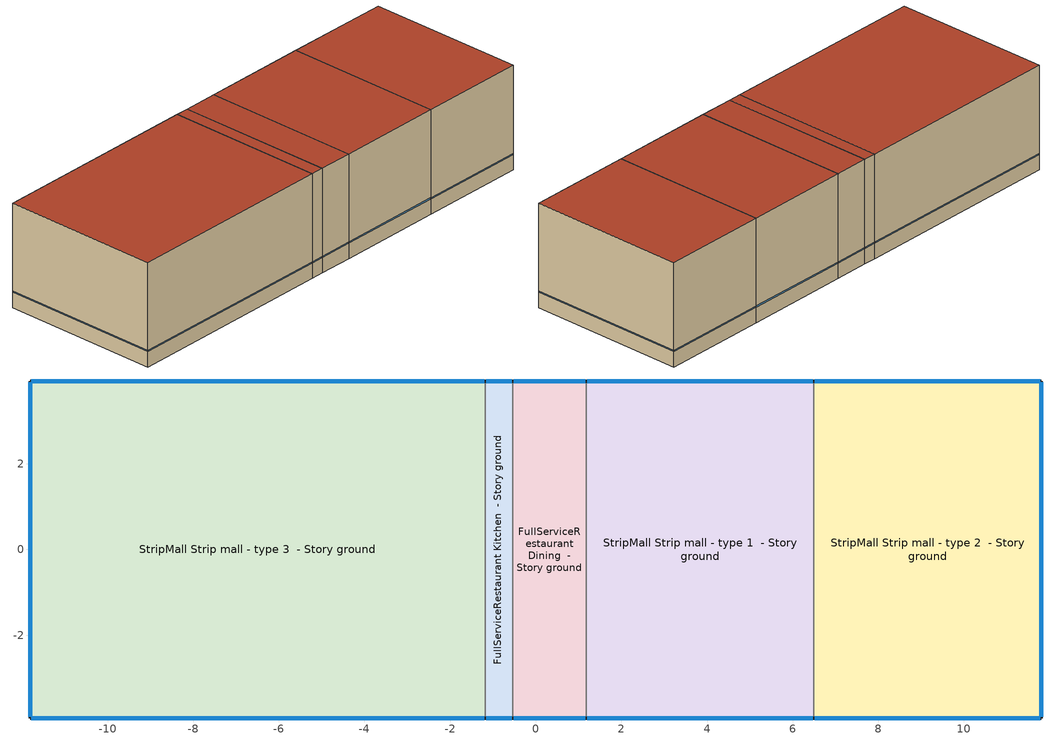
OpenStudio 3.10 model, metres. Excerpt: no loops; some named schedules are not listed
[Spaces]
StripMall Strip mall - type 3  - Story ground
 floor ground (Foundation F 1.26W/m*K Perim 29.12m Area 83.61m2): -11.8,-3.93 -11.8,3.93 -1.18,3.93 -1.18,-3.93 z0
 wall outside (StripMall Strip mall - type 3  - Story ground Wall 1 c tbd): -11.8,3.93 -11.8,-3.93 z0:5.18
 wall outside (StripMall Strip mall - type 3  - Story ground Wall 4 c tbd): -1.18,3.93 -11.8,3.93 z0:5.18
 wall outside (StripMall Strip mall - type 3  - Story ground Wall 2 c tbd): -11.8,-3.93 -1.18,-3.93 z0:5.18
 wall to FullServiceRestaurant Kitchen  - Story ground: -1.18,-3.93 -1.18,3.93 z0:5.18
 window (Window U-0.75 SHGC 0.48): -11.8,3.91 -11.8,-3.91 / -11.78,-3.93 -1.21,-3.93 / -1.21,3.93 -11.78,3.93 z0.76:0.81
 roof outside (StripMall Strip mall - type 3  - Story ground RoofCeiling 1 c tbd): -1.18,-3.93 -1.18,3.93 -11.8,3.93 -11.8,-3.93 z5.18
FullServiceRestaurant Kitchen  - Story ground
 floor ground (Foundation F 1.26W/m*K Perim 1.29m Area 5.07m2): -1.18,-3.93 -1.18,3.93 -0.54,3.93 -0.54,-3.93 z0
 wall outside (FullServiceRestaurant Kitchen  - Story ground Wall 2 c tbd): -0.54,3.93 -1.18,3.93 z0:5.18
 wall outside (FullServiceRestaurant Kitchen  - Story ground Wall 3 c tbd): -1.18,-3.93 -0.54,-3.93 z0:5.18
 wall to FullServiceRestaurant Dining  - Story ground: -0.54,-3.93 -0.54,3.93 z0:5.18
 window (Window U-0.75 SHGC 0.48): -0.56,3.93 -1.16,3.93 / -1.16,-3.93 -0.56,-3.93 z0.76:0.82
 roof outside (FullServiceRestaurant Kitchen  - Story ground RoofCeiling 1 c tbd): -0.54,-3.93 -0.54,3.93 -1.18,3.93 -1.18,-3.93 z5.18
FullServiceRestaurant Dining  - Story ground
 floor ground (Foundation F 1.26W/m*K Perim 3.43m Area 13.51m2): -0.54,-3.93 -0.54,3.93 1.18,3.93 1.18,-3.93 z0
 wall outside (FullServiceRestaurant Dining  - Story ground Wall 2 c tbd): 1.18,3.93 -0.54,3.93 z0:5.18
 wall outside (FullServiceRestaurant Dining  - Story ground Wall 3 c tbd): -0.54,-3.93 1.18,-3.93 z0:5.18
 wall to StripMall Strip mall - type 1  - Story ground: 1.18,-3.93 1.18,3.93 z0:5.18
 window (Window U-0.75 SHGC 0.48): 1.16,3.93 -0.51,3.93 / -0.51,-3.93 1.16,-3.93 z0.76:0.82
 roof outside (FullServiceRestaurant Dining  - Story ground RoofCeiling 1 c tbd): 1.18,-3.93 1.18,3.93 -0.54,3.93 -0.54,-3.93 z5.18
StripMall Strip mall - type 1  - Story ground
 floor ground (Foundation F 1.26W/m*K Perim 10.62m Area 41.81m2): 1.18,-3.93 1.18,3.93 6.49,3.93 6.49,-3.93 z0
 wall outside (StripMall Strip mall - type 1  - Story ground Wall 2 c tbd): 6.49,3.93 1.18,3.93 z0:5.18
 wall outside (StripMall Strip mall - type 1  - Story ground Wall 3 c tbd): 1.18,-3.93 6.49,-3.93 z0:5.18
 wall to StripMall Strip mall - type 2  - Story ground: 6.49,-3.93 6.49,3.93 z0:5.18
 window (Window U-0.75 SHGC 0.48): 6.47,3.93 1.21,3.93 / 1.21,-3.93 6.47,-3.93 z0.76:0.81
 roof outside (StripMall Strip mall - type 1  - Story ground RoofCeiling 1 c tbd): 6.49,-3.93 6.49,3.93 1.18,3.93 1.18,-3.93 z5.18
StripMall Strip mall - type 2  - Story ground
 floor ground (Foundation F 1.26W/m*K Perim 18.49m Area 41.81m2): 6.49,-3.93 6.49,3.93 11.8,3.93 11.8,-3.93 z0
 wall outside (StripMall Strip mall - type 2  - Story ground Wall 2 c tbd): 11.8,3.93 6.49,3.93 z0:5.18
 wall outside (StripMall Strip mall - type 2  - Story ground Wall 4 c tbd): 11.8,-3.93 11.8,3.93 z0:5.18
 wall outside (StripMall Strip mall - type 2  - Story ground Wall 3 c tbd): 6.49,-3.93 11.8,-3.93 z0:5.18
 window (Window U-0.75 SHGC 0.48): 11.78,3.93 6.52,3.93 / 6.52,-3.93 11.78,-3.93 / 11.8,-3.91 11.8,3.91 z0.76:0.81
 roof outside (StripMall Strip mall - type 2  - Story ground RoofCeiling 1 c tbd): 11.8,-3.93 11.8,3.93 6.49,3.93 6.49,-3.93 z5.18
[Building]
ComStock DOE Ref 1980-2004|RetailStripmall|FullServiceRestaurant: North Axis {deg}=180; Default Construction Set=ComStock DOE Ref 1980-2004 - StMall - ASHRAE 169-2013-5A; Default Schedule Set=Building Default Schedule Set; Standards Building Type=StripMall
[Site]
International Falls Intl Ap: Latitude {deg}=48.57; Longitude {deg}=-93.4; Time Zone {hr}=-6; Elevation {m}=359; Keep Site Location Information=No
[Site:WaterMainsTemperature]
Calculation Method=Correlation; Annual Average Outdoor Air Temperature {C}=9.89; Maximum Difference In Monthly Average Outdoor Air Temperatures {deltaC}=26.79
[SizingPeriod:DesignDay] Barometric Pressure {Pa}=98006; Rain Indicator=No; Snow Indicator=No; Day of Month=21; Daylight Saving Time Indicator=No; Humidity Condition Type=Wetbulb; Dry-Bulb Temperature Range Modifier Type=DefaultMultipliers
Name | Maximum Dry-Bulb Temperature {C} | Daily Dry-Bulb Temperature Range {deltaC} | Wind Speed {m/s} | Wind Direction {deg} | Month | Day Type | Wetbulb or DewPoint at Maximum Dry-Bulb {C} | Solar Model Indicator | ASHRAE Clear Sky Optical Depth for Beam Irradiance | ASHRAE Clear Sky Optical Depth for Diffuse Irradiance | Sky Clearness
Mason Jewett Fld Ann Clg .4% Condns DB=>MWB 1 | 32.1 | 11.4 | 3.5 | 240 | 7 | SummerDesignDay | 22.3 | ASHRAETau | 0.41 | 2.195
Mason Jewett Fld Ann Clg .4% Condns WB=>MDB 1 | 28.5 | 11.4 | 3.5 | 240 | 7 | SummerDesignDay | 24.1 | ASHRAETau | 0.41 | 2.195
Mason Jewett Fld Ann Htg 99.6% Condns DB 1 | -17.4 | 0 | 1.5 | 230 | 1 | WinterDesignDay | -17.4 | ASHRAEClearSky |  |  | 0
Mason Jewett Fld August .4% Condns DB=>MCWB 1 | 33 | 11 | 3.5 | 240 | 8 | SummerDesignDay | 23 | ASHRAETau | 0.412 | 2.236
[ClimateZones]
Climate Zone Institution Name 1=ASHRAE; Climate Zone Document Name 1=ANSI/ASHRAE Standard 169; Climate Zone Document Year 1=2006; Climate Zone Value 1=ASHRAE 169-2013-5A; Climate Zone Institution Name 2=CEC; Climate Zone Document Name 2=California Climate Zone Descriptions; Climate Zone Document Year 2=1995
[Site:GroundTemperature:FCfactorMethod]
January Ground Temperature {C}=10.81; February Ground Temperature {C}=2.13; March Ground Temperature {C}=0.21; April Ground Temperature {C}=-3.72; May Ground Temperature {C}=-0.79; June Ground Temperature {C}=1.14; July Ground Temperature {C}=5.28; August Ground Temperature {C}=18.5; September Ground Temperature {C}=20.52; October Ground Temperature {C}=22.42; November Ground Temperature {C}=23.07; December Ground Temperature {C}=19.11
[Construction:FfactorGroundFloor] F-Factor {W/m-K}=1.26344
Name | Area {m2} | PerimeterExposed {m}
Foundation F 1.26W/m*K Perim 18.49m Area 41.81m2 | 41.8064 | 18.4943
Foundation F 1.26W/m*K Perim 10.62m Area 41.81m2 | 41.8064 | 10.6244
Foundation F 1.26W/m*K Perim 3.43m Area 13.51m2 | 13.5118 | 3.4338
Foundation F 1.26W/m*K Perim 1.29m Area 5.07m2 | 5.06879 | 1.28815
Foundation F 1.26W/m*K Perim 29.12m Area 83.61m2 | 83.6127 | 29.1186
[DefaultConstructionSet]
ComStock DOE Ref 1980-2004 - StMall - ASHRAE 169-2013-5A: Default Exterior Surface Constructions=Default Surface Constructions 1; Default Interior Surface Constructions=Default Surface Constructions 2; Default Ground Contact Surface Constructions=Default Surface Constructions 3; Default Exterior SubSurface Constructions=Default Sub Surface Constructions 1; Default Interior SubSurface Constructions=Default Sub Surface Constructions 2; Interior Partition Construction=Typical Interior Partition
[DefaultSurfaceConstructions]
Name | Floor Construction | Wall Construction | Roof Ceiling Construction
Default Surface Constructions 1 | Typical Insulated Exterior Mass Floor | Typical Insulated Wood Framed Exterior Wall R-12.2 | Typical IEAD Roof R-18.87
Default Surface Constructions 2 | Typical Interior Floor | Typical Interior Wall | Typical Interior Ceiling
Default Surface Constructions 3 | Typical Insulated Carpeted 6in Slab Floor | Typical Insulated Basement Mass Wall R-10.0
[Construction]
Typical Insulated Exterior Mass Floor: Typical Insulation R-10.02, 4 in. Normalweight Concrete Floor, Typical Carpet Pad
Typical IEAD Roof R-18.87: Roof Membrane, Typical Insulation R-17.75, Metal Roof Surface
Typical Interior Floor: 100mm Normalweight concrete floor, CP02 CARPET PAD
Typical Interior Wall: G01 13mm gypsum board, G01 13mm gypsum board
Typical Interior Ceiling: CP02 CARPET PAD, 100mm Normalweight concrete floor
Typical Insulated Carpeted 6in Slab Floor: 6 in. Normalweight Concrete Floor, Typical Carpet Pad
Typical Insulated Basement Mass Wall R-10.0: Typical Insulation R-8.45, 8 in. Concrete Block Basement Wall
U 0.59 SHGC 0.39 Simple Glazing: U 0.59 SHGC 0.39 Simple Glazing
Typical Insulated Metal Door: F08 Metal surface, Typical Insulation R-10.02 1
U 0.88 SHGC 0.16 Sgl Ref-A-L Clr 6mm: REF A CLEAR LO 6MM
Typical Overhead Door: Typical Insulation R-10.02 1
Typical Interior Window: Clear 3mm
Typical Interior Door; Typical Interior Partition: G05 25mm wood
Typical Insulated Wood Framed Exterior Wall R-12.2: 25mm Stucco, 5/8 in. Gypsum Board, Typical Insulation R-10.02 1, 5/8 in. Gypsum Board
InteriorFurnishings: Std Wood 6inch
Window U-0.75 SHGC 0.48: Simple Glazing Double - No LowE - Tinted/Reflective - Aluminum
FullServiceRestaurant Dining  - Story ground RoofCeiling 1 c tbd: Roof Membrane, FullServiceRestaurant Dining  - Story ground RoofCeiling 1 m tbd, Metal Roof Surface
FullServiceRestaurant Dining  - Story ground Wall 2 c tbd: 25mm Stucco, 5/8 in. Gypsum Board, FullServiceRestaurant Dining  - Story ground Wall 2 m tbd, 5/8 in. Gypsum Board
FullServiceRestaurant Dining  - Story ground Wall 3 c tbd: 25mm Stucco, 5/8 in. Gypsum Board, FullServiceRestaurant Dining  - Story ground Wall 3 m tbd, 5/8 in. Gypsum Board
FullServiceRestaurant Kitchen  - Story ground RoofCeiling 1 c tbd: Roof Membrane, FullServiceRestaurant Kitchen  - Story ground RoofCeiling 1 m tbd, Metal Roof Surface
FullServiceRestaurant Kitchen  - Story ground Wall 2 c tbd: 25mm Stucco, 5/8 in. Gypsum Board, FullServiceRestaurant Kitchen  - Story ground Wall 2 m tbd, 5/8 in. Gypsum Board
FullServiceRestaurant Kitchen  - Story ground Wall 3 c tbd: 25mm Stucco, 5/8 in. Gypsum Board, FullServiceRestaurant Kitchen  - Story ground Wall 3 m tbd, 5/8 in. Gypsum Board
StripMall Strip mall - type 1  - Story ground RoofCeiling 1 c tbd: Roof Membrane, StripMall Strip mall - type 1  - Story ground RoofCeiling 1 m tbd, Metal Roof Surface
StripMall Strip mall - type 1  - Story ground Wall 2 c tbd: 25mm Stucco, 5/8 in. Gypsum Board, StripMall Strip mall - type 1  - Story ground Wall 2 m tbd, 5/8 in. Gypsum Board
StripMall Strip mall - type 1  - Story ground Wall 3 c tbd: 25mm Stucco, 5/8 in. Gypsum Board, StripMall Strip mall - type 1  - Story ground Wall 3 m tbd, 5/8 in. Gypsum Board
StripMall Strip mall - type 2  - Story ground RoofCeiling 1 c tbd: Roof Membrane, StripMall Strip mall - type 2  - Story ground RoofCeiling 1 m tbd, Metal Roof Surface
StripMall Strip mall - type 2  - Story ground Wall 2 c tbd: 25mm Stucco, 5/8 in. Gypsum Board, StripMall Strip mall - type 2  - Story ground Wall 2 m tbd, 5/8 in. Gypsum Board
StripMall Strip mall - type 2  - Story ground Wall 3 c tbd: 25mm Stucco, 5/8 in. Gypsum Board, StripMall Strip mall - type 2  - Story ground Wall 3 m tbd, 5/8 in. Gypsum Board
StripMall Strip mall - type 2  - Story ground Wall 4 c tbd: 25mm Stucco, 5/8 in. Gypsum Board, StripMall Strip mall - type 2  - Story ground Wall 4 m tbd, 5/8 in. Gypsum Board
StripMall Strip mall - type 3  - Story ground RoofCeiling 1 c tbd: Roof Membrane, StripMall Strip mall - type 3  - Story ground RoofCeiling 1 m tbd, Metal Roof Surface
StripMall Strip mall - type 3  - Story ground Wall 1 c tbd: 25mm Stucco, 5/8 in. Gypsum Board, StripMall Strip mall - type 3  - Story ground Wall 1 m tbd, 5/8 in. Gypsum Board
StripMall Strip mall - type 3  - Story ground Wall 2 c tbd: 25mm Stucco, 5/8 in. Gypsum Board, StripMall Strip mall - type 3  - Story ground Wall 2 m tbd, 5/8 in. Gypsum Board
StripMall Strip mall - type 3  - Story ground Wall 4 c tbd: 25mm Stucco, 5/8 in. Gypsum Board, StripMall Strip mall - type 3  - Story ground Wall 4 m tbd, 5/8 in. Gypsum Board
[Material:NoMass] Roughness=Smooth; Thermal Absorptance=0.9; Solar Absorptance=0.7
Name | Thermal Resistance {m2-K/W} | Visible Absorptance
Typical Insulation R-10.02; Typical Insulation R-10.02 1 | 1.76396 | 0.7
Typical Carpet Pad; CP02 CARPET PAD | 0.21648 | 0.8
Typical Insulation R-17.75 | 3.12608 | 0.7
Typical Insulation R-8.45 | 1.4881 | 0.7
FullServiceRestaurant Dining  - Story ground RoofCeiling 1 m tbd; FullServiceRestaurant Kitchen  - Story ground RoofCeiling 1 m tbd; StripMall Strip mall - type 1  - Story ground RoofCeiling 1 m tbd | 3.03963 | 0.7
FullServiceRestaurant Dining  - Story ground Wall 2 m tbd; FullServiceRestaurant Dining  - Story ground Wall 3 m tbd | 1.48729 | 0.7
FullServiceRestaurant Kitchen  - Story ground Wall 2 m tbd; FullServiceRestaurant Kitchen  - Story ground Wall 3 m tbd | 1.48573 | 0.7
StripMall Strip mall - type 1  - Story ground Wall 2 m tbd; StripMall Strip mall - type 1  - Story ground Wall 3 m tbd; StripMall Strip mall - type 2  - Story ground Wall 2 m tbd; StripMall Strip mall - type 2  - Story ground Wall 3 m tbd | 1.48756 | 0.7
StripMall Strip mall - type 2  - Story ground RoofCeiling 1 m tbd | 2.97861 | 0.7
StripMall Strip mall - type 2  - Story ground Wall 4 m tbd; StripMall Strip mall - type 3  - Story ground Wall 1 m tbd | 1.48759 | 0.7
StripMall Strip mall - type 3  - Story ground RoofCeiling 1 m tbd | 3.00881 | 0.7
StripMall Strip mall - type 3  - Story ground Wall 2 m tbd; StripMall Strip mall - type 3  - Story ground Wall 4 m tbd | 1.4876 | 0.7
[Material] Thermal Absorptance=0.9
Name | Roughness | Thickness {m} | Conductivity {W/m-K} | Density {kg/m3} | Specific Heat {J/kg-K} | Solar Absorptance | Visible Absorptance
4 in. Normalweight Concrete Floor | MediumRough | 0.1016 | 2.31 | 2322 | 832 | 0.7 | 0.7
25mm Stucco | Smooth | 0.0254 | 0.72 | 1856 | 840 | 0.7 | 0.7
5/8 in. Gypsum Board | MediumSmooth | 0.0159 | 0.16 | 800 | 1090 | 0.7 | 0.7
Roof Membrane | VeryRough | 0.0095 | 0.16 | 1121.29 | 1460 | 0.7 | 0.7
Metal Roof Surface; F08 Metal surface | Smooth | 0.0008 | 45.28 | 7824 | 500 | 0.7 | 0.7
100mm Normalweight concrete floor | MediumRough | 0.1016 | 2.31045 | 2322 | 832.557 | 0.7 | 0.7
G01 13mm gypsum board | Smooth | 0.0127 | 0.160031 | 800.001 | 1090.73 | 0.7 | 0.5
6 in. Normalweight Concrete Floor | MediumRough | 0.1524 | 2.31 | 2322 | 832 | 0.7 | 0.7
8 in. Concrete Block Basement Wall | MediumRough | 0.2032 | 1.326 | 1842 | 912 | 0.7 | 0.7
G05 25mm wood | MediumSmooth | 0.0254 | 0.15 | 608 | 1630 | 0.5 | 0.5
Std Wood 6inch | MediumSmooth | 0.15 | 0.12 | 540 | 1210 | 0.7 | 0.7
[DefaultSubSurfaceConstructions]
Name | Fixed Window Construction | Operable Window Construction | Door Construction | Glass Door Construction | Overhead Door Construction | Tubular Daylight Dome Construction | Tubular Daylight Diffuser Construction
Default Sub Surface Constructions 1 | U 0.59 SHGC 0.39 Simple Glazing | U 0.59 SHGC 0.39 Simple Glazing | Typical Insulated Metal Door | U 0.88 SHGC 0.16 Sgl Ref-A-L Clr 6mm | Typical Overhead Door | Typical Interior Window | Typical Interior Window
Default Sub Surface Constructions 2 | Typical Interior Window | Typical Interior Window | Typical Interior Door
[WindowMaterial:SimpleGlazingSystem]
Name | U-Factor {W/m2-K} | Solar Heat Gain Coefficient | Visible Transmittance
U 0.59 SHGC 0.39 Simple Glazing | 3.35018 | 0.39 | 0.81
Simple Glazing Double - No LowE - Tinted/Reflective - Aluminum | 4.25302 | 0.484 | 0.411
[WindowMaterial:Glazing] Optical Data Type=SpectralAverage; Infrared Transmittance at Normal Incidence=0; Front Side Infrared Hemispherical Emissivity=0.84; Conductivity {W/m-K}=0.9; Dirt Correction Factor for Solar and Visible Transmittance=1; Solar Diffusing=No
Name | Thickness {m} | Solar Transmittance at Normal Incidence | Front Side Solar Reflectance at Normal Incidence | Back Side Solar Reflectance at Normal Incidence | Visible Transmittance at Normal Incidence | Front Side Visible Reflectance at Normal Incidence | Back Side Visible Reflectance at Normal Incidence | Back Side Infrared Hemispherical Emissivity
REF A CLEAR LO 6MM | 0.006 | 0.066 | 0.341 | 0.493 | 0.08 | 0.41 | 0.37 | 0.4
Clear 3mm | 0.003 | 0.837 | 0.075 | 0.075 | 0.898 | 0.081 | 0.081 | 0.84
[SpaceType]
Name | Default Schedule Set | Design Specification Outdoor Air Object | Standards Building Type | Standards Space Type
StripMall Strip mall - type 1 - ComStock DOE Ref 1980-2004 | StripMall Strip mall - type 1 Schedule Set | StripMall Strip mall - type 1 Ventilation | StripMall | Strip mall - type 1
StripMall Strip mall - type 2 - ComStock DOE Ref 1980-2004 | StripMall Strip mall - type 2 Schedule Set | StripMall Strip mall - type 2 Ventilation | StripMall | Strip mall - type 2
StripMall Strip mall - type 3 - ComStock DOE Ref 1980-2004 | StripMall Strip mall - type 3 Schedule Set | StripMall Strip mall - type 3 Ventilation | StripMall | Strip mall - type 3
FullServiceRestaurant Kitchen - ComStock DOE Ref 1980-2004 | FullServiceRestaurant Kitchen Schedule Set | FullServiceRestaurant Kitchen Ventilation | FullServiceRestaurant | Kitchen
FullServiceRestaurant Dining - ComStock DOE Ref 1980-2004 | FullServiceRestaurant Dining Schedule Set | FullServiceRestaurant Dining Ventilation | FullServiceRestaurant | Dining
[BuildingStory]
Story ground: Nominal Z Coordinate {m}=0; Nominal Floor to Floor Height {m}=5.1816
[Space] Building Story=Story ground
Name | Space Type | Thermal Zone
StripMall Strip mall - type 3  - Story ground | StripMall Strip mall - type 3 - ComStock DOE Ref 1980-2004 | Zone StripMall Strip mall - type 3  - Story ground
FullServiceRestaurant Kitchen  - Story ground | FullServiceRestaurant Kitchen - ComStock DOE Ref 1980-2004 | Zone FullServiceRestaurant Kitchen  - Story ground
FullServiceRestaurant Dining  - Story ground | FullServiceRestaurant Dining - ComStock DOE Ref 1980-2004 | Zone FullServiceRestaurant Dining  - Story ground
StripMall Strip mall - type 1  - Story ground | StripMall Strip mall - type 1 - ComStock DOE Ref 1980-2004 | Zone StripMall Strip mall - type 1  - Story ground
StripMall Strip mall - type 2  - Story ground | StripMall Strip mall - type 2 - ComStock DOE Ref 1980-2004 | Zone StripMall Strip mall - type 2  - Story ground
[ThermalZone] Multiplier=1; Use Ideal Air Loads=No
Name | Thermostat
Zone StripMall Strip mall - type 3  - Story ground | StripMall Strip mall - type 3 - ComStock DOE Ref 1980-2004 Thermostat
Zone FullServiceRestaurant Kitchen  - Story ground | FullServiceRestaurant Kitchen - ComStock DOE Ref 1980-2004 Thermostat
Zone FullServiceRestaurant Dining  - Story ground | FullServiceRestaurant Dining - ComStock DOE Ref 1980-2004 Thermostat
Zone StripMall Strip mall - type 1  - Story ground | StripMall Strip mall - type 1 - ComStock DOE Ref 1980-2004 Thermostat
Zone StripMall Strip mall - type 2  - Story ground | StripMall Strip mall - type 2 - ComStock DOE Ref 1980-2004 Thermostat
[People:Definition] Number of People Calculation Method=People/Area; Fraction Radiant=0.3
Name | People per Space Floor Area {person/m2}
FullServiceRestaurant Dining People Definition | 0.721182
FullServiceRestaurant Kitchen People Definition | 0.0538196
StripMall Strip mall - type 1 People Definition; StripMall Strip mall - type 2 People Definition; StripMall Strip mall - type 3 People Definition | 0.161459
[People] Work Efficiency Schedule=Work Efficiency Schedule; Clothing Insulation Schedule=Clothing Schedule; Air Velocity Schedule=Air Velocity Schedule; Multiplier=1
Name | People Definition | Space or SpaceType
FullServiceRestaurant Dining People | FullServiceRestaurant Dining People Definition | FullServiceRestaurant Dining - ComStock DOE Ref 1980-2004
FullServiceRestaurant Kitchen People | FullServiceRestaurant Kitchen People Definition | FullServiceRestaurant Kitchen - ComStock DOE Ref 1980-2004
StripMall Strip mall - type 1 People | StripMall Strip mall - type 1 People Definition | StripMall Strip mall - type 1 - ComStock DOE Ref 1980-2004
StripMall Strip mall - type 2 People | StripMall Strip mall - type 2 People Definition | StripMall Strip mall - type 2 - ComStock DOE Ref 1980-2004
StripMall Strip mall - type 3 People | StripMall Strip mall - type 3 People Definition | StripMall Strip mall - type 3 - ComStock DOE Ref 1980-2004
[Lights:Definition] Design Level Calculation Method=Watts/Area; Fraction Visible=0.2; Return Air Fraction=0
Name | Watts per Space Floor Area {W/m2} | Fraction Radiant
FullServiceRestaurant Dining - ComStock DOE Ref 1980-2004 General Lights Definition | 1.72172 | 0.365
FullServiceRestaurant Dining - ComStock DOE Ref 1980-2004 Task Lights Definition | 0.492039 | 0.165
FullServiceRestaurant Dining - ComStock DOE Ref 1980-2004 Wall Wash Lights Definition | 1.12156 | 0.165
FullServiceRestaurant Kitchen - ComStock DOE Ref 1980-2004 General Lights Definition | 6.49916 | 0.365
FullServiceRestaurant Kitchen - ComStock DOE Ref 1980-2004 Task Lights Definition | 1.63527 | 0.165
StripMall Strip mall - type 3 - ComStock DOE Ref 1980-2004 General Lights Definition; StripMall Strip mall - type 2 - ComStock DOE Ref 1980-2004 General Lights Definition; StripMall Strip mall - type 1 - ComStock DOE Ref 1980-2004 General Lights Definition | 6.83094 | 0.365
StripMall Strip mall - type 3 - ComStock DOE Ref 1980-2004 Supplemental Lights Definition; StripMall Strip mall - type 2 - ComStock DOE Ref 1980-2004 Supplemental Lights Definition; StripMall Strip mall - type 1 - ComStock DOE Ref 1980-2004 Supplemental Lights Definition | 0.393529 | 0.165
StripMall Strip mall - type 3 - ComStock DOE Ref 1980-2004 Wall Wash Lights Definition; StripMall Strip mall - type 2 - ComStock DOE Ref 1980-2004 Wall Wash Lights Definition; StripMall Strip mall - type 1 - ComStock DOE Ref 1980-2004 Wall Wash Lights Definition | 0.663322 | 0.165
[ElectricEquipment:Definition] Design Level Calculation Method=Watts/Area
Name | Watts per Space Floor Area {W/m2} | Fraction Latent | Fraction Radiant | Fraction Lost
FullServiceRestaurant Dining Elec Equip Definition | 27.0174 | 0.25 | 0.3 | 0
misc_electric_kitchen_equipment_definition | 16.8778 | 0.25 | 0.3 | 0.2
StripMall Strip mall - type 1 Elec Equip Definition; StripMall Strip mall - type 2 Elec Equip Definition; StripMall Strip mall - type 3 Elec Equip Definition | 3.83902 | 0 | 0.5 | 0
[ElectricEquipment]
Name | Electric Equipment Definition | Space or SpaceType | Schedule
FullServiceRestaurant Dining Elec Equip | FullServiceRestaurant Dining Elec Equip Definition | FullServiceRestaurant Dining - ComStock DOE Ref 1980-2004 | FoodService_Restaurant BLDG_EQUIP_EndUseData BPR Adjusted
misc_electric_kitchen_equipment | misc_electric_kitchen_equipment_definition | FullServiceRestaurant Kitchen - ComStock DOE Ref 1980-2004 | FoodService_Restaurant BLDG_EQUIP_EndUseData BPR Adjusted
StripMall Strip mall - type 1 Elec Equip | StripMall Strip mall - type 1 Elec Equip Definition | StripMall Strip mall - type 1 - ComStock DOE Ref 1980-2004 | Mercantile_Retail BLDG_EQUIP_EndUseData BPR Adjusted
StripMall Strip mall - type 2 Elec Equip | StripMall Strip mall - type 2 Elec Equip Definition | StripMall Strip mall - type 2 - ComStock DOE Ref 1980-2004 | Mercantile_Retail BLDG_EQUIP_EndUseData BPR Adjusted
StripMall Strip mall - type 3 Elec Equip | StripMall Strip mall - type 3 Elec Equip Definition | StripMall Strip mall - type 3 - ComStock DOE Ref 1980-2004 | Mercantile_Retail BLDG_EQUIP_EndUseData BPR Adjusted
[DesignSpecification:OutdoorAir] Outdoor Air Method=Sum
Name | Outdoor Air Flow per Person {m3/s-person} | Outdoor Air Flow per Floor Area {m3/s-m2}
FullServiceRestaurant Dining Ventilation | 0.00943895
FullServiceRestaurant Kitchen Ventilation |  | 0.0023876
StripMall Strip mall - type 1 Ventilation; StripMall Strip mall - type 2 Ventilation; StripMall Strip mall - type 3 Ventilation |  | 0.001524
[DefaultScheduleSet]
Name | Number of People Schedule | People Activity Level Schedule | Lighting Schedule | Electric Equipment Schedule | Gas Equipment Schedule | Hours of Operation Schedule
FullServiceRestaurant Dining Schedule Set | FullServiceRestaurant Bldg Occ | FullServiceRestaurant Activity | FoodService_Restaurant BLDG_LIGHT_EndUseData | FoodService_Restaurant BLDG_EQUIP_EndUseData
FullServiceRestaurant Kitchen Schedule Set | FullServiceRestaurant Bldg Occ | FullServiceRestaurant Activity | FoodService_Restaurant BLDG_LIGHT_EndUseData | FoodService_Restaurant BLDG_EQUIP_EndUseData | FullServiceRestaurant Gas Equip
StripMall Strip mall - type 1 Schedule Set; StripMall Strip mall - type 2 Schedule Set; StripMall Strip mall - type 3 Schedule Set | StripMall Bldg Occ | StripMall Activity | Mercantile_Retail BLDG_LIGHT_EndUseData | Mercantile_Retail BLDG_EQUIP_EndUseData
Building Default Schedule Set |  |  |  |  |  | Building Hours of Operation NonResidential
[Exterior:Lights:Definition]
Name | Design Level {W}
Parking Areas and Drives 0.04 W/ft^2 Def (W/ft^2) | 0.041
Building Facades 0.15 W/ft^2 Def (W/ft^2) | 0.15
Main Entries 30.0 W/ft Def (W/ft) | 30
Other Doors 20.0 W/ft Def (W/ft) | 20
[Exterior:Lights] Control Option=AstronomicalClock
Name | Exterior Lights Definition | Schedule | Multiplier
Parking Areas and Drives 0.04 W/ft^2 | Parking Areas and Drives 0.04 W/ft^2 Def (W/ft^2) | Always On Discrete | 4200.7
Building Facades 0.15 W/ft^2 | Building Facades 0.15 W/ft^2 Def (W/ft^2) | Schedule Ruleset 1 | 7023.01
Main Entries 30.0 W/ft | Main Entries 30.0 W/ft Def (W/ft) | Always On Discrete | 8.8
Other Doors 20.0 W/ft | Other Doors 20.0 W/ft Def (W/ft) | Always On Discrete | 4.992
[ZoneMixing]
Zone Mixing 1: Zone or Space=Zone FullServiceRestaurant Kitchen  - Story ground; Schedule=Always On Discrete; Design Flow Rate Calculation Method=Flow/Zone; Design Flow Rate {m3/s}=0.00901231; Source Zone or Space=Zone FullServiceRestaurant Dining  - Story ground
[ThermostatSetpoint:DualSetpoint]
Name | Heating Setpoint Temperature Schedule | Cooling Setpoint Temperature Schedule
FullServiceRestaurant Dining - ComStock DOE Ref 1980-2004 Thermostat | FullServiceRestaurant HtgSetp | FullServiceRestaurant ClgSetp
FullServiceRestaurant Kitchen - ComStock DOE Ref 1980-2004 Thermostat | FullServiceRestaurant HtgSetp Kitchen | FullServiceRestaurant ClgSetp Kitchen
StripMall Strip mall - type 1 - ComStock DOE Ref 1980-2004 Thermostat; StripMall Strip mall - type 2 - ComStock DOE Ref 1980-2004 Thermostat; StripMall Strip mall - type 3 - ComStock DOE Ref 1980-2004 Thermostat | StripMall HtgSetp | StripMall ClgSetp
[InternalMass:Definition]
Internal Mass Definition 1: Construction=InteriorFurnishings; Design Level Calculation Method=SurfaceArea/Area; Surface Area per Space Floor Area=2
[InternalMass] Internal Mass Definition=Internal Mass Definition 1; Multiplier=1
Name | Space or SpaceType
StripMall Strip mall - type 2  - Story ground Mass | StripMall Strip mall - type 2  - Story ground
StripMall Strip mall - type 1  - Story ground Mass | StripMall Strip mall - type 1  - Story ground
FullServiceRestaurant Dining  - Story ground Mass | FullServiceRestaurant Dining  - Story ground
FullServiceRestaurant Kitchen  - Story ground Mass | FullServiceRestaurant Kitchen  - Story ground
StripMall Strip mall - type 3  - Story ground Mass | StripMall Strip mall - type 3  - Story ground
[Lights] Fraction Replaceable=1
Name | Lights Definition | Space or SpaceType | Schedule
FullServiceRestaurant Dining - ComStock DOE Ref 1980-2004 General Lighting | FullServiceRestaurant Dining - ComStock DOE Ref 1980-2004 General Lights Definition | FullServiceRestaurant Dining - ComStock DOE Ref 1980-2004 | FoodService_Restaurant BLDG_LIGHT_EndUseData BPR Adjusted
FullServiceRestaurant Dining - ComStock DOE Ref 1980-2004 Task Lighting | FullServiceRestaurant Dining - ComStock DOE Ref 1980-2004 Task Lights Definition | FullServiceRestaurant Dining - ComStock DOE Ref 1980-2004 | FoodService_Restaurant BLDG_LIGHT_EndUseData BPR Adjusted
FullServiceRestaurant Dining - ComStock DOE Ref 1980-2004 Wall Wash Lighting | FullServiceRestaurant Dining - ComStock DOE Ref 1980-2004 Wall Wash Lights Definition | FullServiceRestaurant Dining - ComStock DOE Ref 1980-2004 | FoodService_Restaurant BLDG_LIGHT_EndUseData BPR Adjusted
FullServiceRestaurant Kitchen - ComStock DOE Ref 1980-2004 General Lighting | FullServiceRestaurant Kitchen - ComStock DOE Ref 1980-2004 General Lights Definition | FullServiceRestaurant Kitchen - ComStock DOE Ref 1980-2004 | FoodService_Restaurant BLDG_LIGHT_EndUseData BPR Adjusted
FullServiceRestaurant Kitchen - ComStock DOE Ref 1980-2004 Task Lighting | FullServiceRestaurant Kitchen - ComStock DOE Ref 1980-2004 Task Lights Definition | FullServiceRestaurant Kitchen - ComStock DOE Ref 1980-2004 | FoodService_Restaurant BLDG_LIGHT_EndUseData BPR Adjusted
StripMall Strip mall - type 3 - ComStock DOE Ref 1980-2004 General Lighting | StripMall Strip mall - type 3 - ComStock DOE Ref 1980-2004 General Lights Definition | StripMall Strip mall - type 3 - ComStock DOE Ref 1980-2004 | Mercantile_Retail BLDG_LIGHT_EndUseData BPR Adjusted
StripMall Strip mall - type 3 - ComStock DOE Ref 1980-2004 Supplemental Lighting | StripMall Strip mall - type 3 - ComStock DOE Ref 1980-2004 Supplemental Lights Definition | StripMall Strip mall - type 3 - ComStock DOE Ref 1980-2004 | Mercantile_Retail BLDG_LIGHT_EndUseData BPR Adjusted
StripMall Strip mall - type 3 - ComStock DOE Ref 1980-2004 Wall Wash Lighting | StripMall Strip mall - type 3 - ComStock DOE Ref 1980-2004 Wall Wash Lights Definition | StripMall Strip mall - type 3 - ComStock DOE Ref 1980-2004 | Mercantile_Retail BLDG_LIGHT_EndUseData BPR Adjusted
StripMall Strip mall - type 2 - ComStock DOE Ref 1980-2004 General Lighting | StripMall Strip mall - type 2 - ComStock DOE Ref 1980-2004 General Lights Definition | StripMall Strip mall - type 2 - ComStock DOE Ref 1980-2004 | Mercantile_Retail BLDG_LIGHT_EndUseData BPR Adjusted
StripMall Strip mall - type 2 - ComStock DOE Ref 1980-2004 Supplemental Lighting | StripMall Strip mall - type 2 - ComStock DOE Ref 1980-2004 Supplemental Lights Definition | StripMall Strip mall - type 2 - ComStock DOE Ref 1980-2004 | Mercantile_Retail BLDG_LIGHT_EndUseData BPR Adjusted
StripMall Strip mall - type 2 - ComStock DOE Ref 1980-2004 Wall Wash Lighting | StripMall Strip mall - type 2 - ComStock DOE Ref 1980-2004 Wall Wash Lights Definition | StripMall Strip mall - type 2 - ComStock DOE Ref 1980-2004 | Mercantile_Retail BLDG_LIGHT_EndUseData BPR Adjusted
StripMall Strip mall - type 1 - ComStock DOE Ref 1980-2004 General Lighting | StripMall Strip mall - type 1 - ComStock DOE Ref 1980-2004 General Lights Definition | StripMall Strip mall - type 1 - ComStock DOE Ref 1980-2004 | Mercantile_Retail BLDG_LIGHT_EndUseData BPR Adjusted
StripMall Strip mall - type 1 - ComStock DOE Ref 1980-2004 Supplemental Lighting | StripMall Strip mall - type 1 - ComStock DOE Ref 1980-2004 Supplemental Lights Definition | StripMall Strip mall - type 1 - ComStock DOE Ref 1980-2004 | Mercantile_Retail BLDG_LIGHT_EndUseData BPR Adjusted
StripMall Strip mall - type 1 - ComStock DOE Ref 1980-2004 Wall Wash Lighting | StripMall Strip mall - type 1 - ComStock DOE Ref 1980-2004 Wall Wash Lights Definition | StripMall Strip mall - type 1 - ComStock DOE Ref 1980-2004 | Mercantile_Retail BLDG_LIGHT_EndUseData BPR Adjusted
[SpaceInfiltration:DesignFlowRate] Design Flow Rate Calculation Method=Flow/ExteriorArea; Flow per Exterior Surface Area {m3/s-m2}=0.00103321; Velocity Term Coefficient=0; Density Basis=Outdoor
Name | Space or SpaceType | Schedule | Constant Term Coefficient | Temperature Term Coefficient | Velocity Squared Term Coefficient
StripMall Strip mall - type 2  - Story ground HVAC On Infiltration | StripMall Strip mall - type 2  - Story ground | Infiltration HVAC On Schedule 1 | 0.0164 | 0.0054 | 0.036
StripMall Strip mall - type 2  - Story ground HVAC Off Infiltration | StripMall Strip mall - type 2  - Story ground | Infiltration HVAC Off Schedule 1 | 0 | 0.009 | 0.0471
StripMall Strip mall - type 1  - Story ground HVAC On Infiltration | StripMall Strip mall - type 1  - Story ground | Infiltration HVAC On Schedule 1 | 0.0164 | 0.0054 | 0.036
StripMall Strip mall - type 1  - Story ground HVAC Off Infiltration | StripMall Strip mall - type 1  - Story ground | Infiltration HVAC Off Schedule 1 | 0 | 0.009 | 0.0471
FullServiceRestaurant Dining  - Story ground HVAC On Infiltration | FullServiceRestaurant Dining  - Story ground | Infiltration HVAC On Schedule 1 | 0.0164 | 0.0054 | 0.036
FullServiceRestaurant Dining  - Story ground HVAC Off Infiltration | FullServiceRestaurant Dining  - Story ground | Infiltration HVAC Off Schedule 1 | 0 | 0.009 | 0.0471
FullServiceRestaurant Kitchen  - Story ground HVAC On Infiltration | FullServiceRestaurant Kitchen  - Story ground | Infiltration HVAC On Schedule 1 | 0.0164 | 0.0054 | 0.036
FullServiceRestaurant Kitchen  - Story ground HVAC Off Infiltration | FullServiceRestaurant Kitchen  - Story ground | Infiltration HVAC Off Schedule 1 | 0 | 0.009 | 0.0471
StripMall Strip mall - type 3  - Story ground HVAC On Infiltration | StripMall Strip mall - type 3  - Story ground | Infiltration HVAC On Schedule 1 | 0.0164 | 0.0054 | 0.036
StripMall Strip mall - type 3  - Story ground HVAC Off Infiltration | StripMall Strip mall - type 3  - Story ground | Infiltration HVAC Off Schedule 1 | 0 | 0.009 | 0.0471
[Schedule:Ruleset]
Name | Default Day Schedule | Summer Design Day Schedule | Winter Design Day Schedule
Clothing Schedule | Clothing Schedule Default Winter Clothes
Air Velocity Schedule | Air Velocity Schedule Default
Work Efficiency Schedule | Work Efficiency Schedule Default
FullServiceRestaurant Bldg Occ | FullServiceRestaurant Bldg Occ Default | FullServiceRestaurant Bldg Occ Summer Design Day | FullServiceRestaurant Bldg Occ Winter Design Day
FullServiceRestaurant Activity | FullServiceRestaurant Activity Default | FullServiceRestaurant Activity Summer Design Day | FullServiceRestaurant Activity Winter Design Day
FoodService_Restaurant BLDG_LIGHT_EndUseData | FoodService_Restaurant BLDG_LIGHT_EndUseData Default | FoodService_Restaurant BLDG_LIGHT_EndUseData Summer Design Day | FoodService_Restaurant BLDG_LIGHT_EndUseData Winter Design Day
FoodService_Restaurant BLDG_EQUIP_EndUseData | FoodService_Restaurant BLDG_EQUIP_EndUseData Default | FoodService_Restaurant BLDG_EQUIP_EndUseData Summer Design Day | FoodService_Restaurant BLDG_EQUIP_EndUseData Winter Design Day
FullServiceRestaurant Gas Equip | FullServiceRestaurant Gas Equip Default | FullServiceRestaurant Gas Equip Summer Design Day | FullServiceRestaurant Gas Equip Winter Design Day
StripMall Bldg Occ | StripMall Bldg Occ Default | StripMall Bldg Occ Summer Design Day | StripMall Bldg Occ Winter Design Day
StripMall Activity | StripMall Activity Default | StripMall Activity Summer Design Day | StripMall Activity Winter Design Day
Mercantile_Retail BLDG_LIGHT_EndUseData | Mercantile_Retail BLDG_LIGHT_EndUseData Default | Mercantile_Retail BLDG_LIGHT_EndUseData Summer Design Day | Mercantile_Retail BLDG_LIGHT_EndUseData Winter Design Day
Mercantile_Retail BLDG_EQUIP_EndUseData | Mercantile_Retail BLDG_EQUIP_EndUseData Default | Mercantile_Retail BLDG_EQUIP_EndUseData Summer Design Day | Mercantile_Retail BLDG_EQUIP_EndUseData Winter Design Day
Schedule Ruleset 1 | Schedule Day 19
FullServiceRestaurant HtgSetp | FullServiceRestaurant HtgSetp Default | Schedule Day 84 | Schedule Day 85
FullServiceRestaurant ClgSetp | FullServiceRestaurant ClgSetp Default | Schedule Day 78 | Schedule Day 79
FullServiceRestaurant HtgSetp Kitchen | FullServiceRestaurant HtgSetp Kitchen Default | Schedule Day 86 | Schedule Day 87
FullServiceRestaurant ClgSetp Kitchen | FullServiceRestaurant ClgSetp Kitchen Default | Schedule Day 80 | Schedule Day 81
StripMall HtgSetp | StripMall HtgSetp Default | Schedule Day 82 | Schedule Day 83
StripMall ClgSetp | StripMall ClgSetp Default | Schedule Day 76 | Schedule Day 77
Building Hours of Operation NonResidential | Building Hours of Operation NonResidential Default | Building Hours of Operation NonResidential Summer Design Day | Building Hours of Operation NonResidential Winter Design Day
FoodService_Restaurant BLDG_LIGHT_EndUseData BPR Adjusted | FoodService_Restaurant BLDG_LIGHT_EndUseData Default 3 | FoodService_Restaurant BLDG_LIGHT_EndUseData Summer Design Day 1 | FoodService_Restaurant BLDG_LIGHT_EndUseData Winter Design Day 1
Mercantile_Retail BLDG_LIGHT_EndUseData BPR Adjusted | Mercantile_Retail BLDG_LIGHT_EndUseData Default 2 | Mercantile_Retail BLDG_LIGHT_EndUseData Summer Design Day 1 | Mercantile_Retail BLDG_LIGHT_EndUseData Winter Design Day 1
FoodService_Restaurant BLDG_EQUIP_EndUseData BPR Adjusted | FoodService_Restaurant BLDG_EQUIP_EndUseData Default 1 | FoodService_Restaurant BLDG_EQUIP_EndUseData Summer Design Day 1 | FoodService_Restaurant BLDG_EQUIP_EndUseData Winter Design Day 1
Mercantile_Retail BLDG_EQUIP_EndUseData BPR Adjusted | Mercantile_Retail BLDG_EQUIP_EndUseData Default 1 | Mercantile_Retail BLDG_EQUIP_EndUseData Summer Design Day 1 | Mercantile_Retail BLDG_EQUIP_EndUseData Winter Design Day 1
Infiltration HVAC On Schedule 1 | Zone StripMall Strip mall - type 3  - Story ground PSZ-AC Occ Sch Default 3 | Zone StripMall Strip mall - type 3  - Story ground PSZ-AC Occ Sch Summer Design Day 3 | Zone StripMall Strip mall - type 3  - Story ground PSZ-AC Occ Sch Winter Design Day 3
Infiltration HVAC Off Schedule 1 | Infiltration HVAC Off Schedule Default Day Schedule | Infiltration HVAC Off Schedule Summer Design Day Schedule 1 | Infiltration HVAC Off Schedule Winter Design Day Schedule 1
[Schedule:Day]
Clothing Schedule Default Winter Clothes; Building Hours of Operation NonResidential Winter Design Day; Building Hours of Operation NonResidential Summer Design Day; Zone StripMall Strip mall - type 3  - Story ground PSZ-AC Occ Sch Summer Design Day 3; Zone StripMall Strip mall - type 3  - Story ground PSZ-AC Occ Sch Winter Design Day 3: 24, 0, 1
Air Velocity Schedule Default: 24, 0, 0.2
Work Efficiency Schedule Default; Infiltration HVAC Off Schedule Summer Design Day Schedule 1; Infiltration HVAC Off Schedule Winter Design Day Schedule 1: 24, 0, 0
StripMall Bldg Occ Default: No, 7, 15, 0, 7, 30, 0.025, 7, 45, 0.05, 8, 0, 0.075, 8, 15, 0.1, 8, 30, 0.125, 8, 45, 0.15, 9, 0, 0.175, 9, 15, 0.2, 9, 30, 0.275, 9, 45, 0.35, 10, 0, 0.425, 10, 15, 0.5, 10, 30, 0.5, 12, 15, 0.7, 12, 30, 0.725, 12, 45, 0.75, 13, 0, 0.775, 13, 15, 0.8, 13, 30, 0.775, 13, 45, 0.75, 14, 0, 0.725, 14, 15, 0.7, 14, 30, 0.633333, 14, 45, 0.566667, 15, 0, 0.5, 15, 15, 0.2625, 15, 30, 0.225, 15, 45, 0.1875, 16, 0, 0.15, 16, 15, 0.1125, 16, 30, 0.075, 16, 45, 0.0375, 17, 0, 0, 24, 0, 0
StripMall Bldg Occ Winter Design Day; StripMall Bldg Occ Summer Design Day; Mercantile_Retail BLDG_LIGHT_EndUseData Summer Design Day; Mercantile_Retail BLDG_EQUIP_EndUseData Summer Design Day; Mercantile_Retail BLDG_LIGHT_EndUseData Summer Design Day 1; Mercantile_Retail BLDG_EQUIP_EndUseData Summer Design Day 1: No, 24, 0, 1
StripMall Activity Default: No, 19, 0, 120, 24, 0, 120
StripMall Activity Winter Design Day; StripMall Activity Summer Design Day: No, 24, 0, 120
Mercantile_Retail BLDG_LIGHT_EndUseData Default: No, 0, 15, 0.0694421, 0, 30, 0.0691548, 0, 45, 0.0688675, 1, 0, 0.0685802, 1, 15, 0.068293, 1, 30, 0.0680057, 1, 45, 0.0677184, 2, 0, 0.0674311, 2, 15, 0.0671439, 2, 30, 0.0668566, 2, 45, 0.0665693, 3, 0, 0.066282, 3, 15, 0.0659947, 3, 30, 0.0655365, 3, 45, 0.0650782, 4, 0, 0.0646199, 4, 15, 0.0641616, 4, 30, 0.0659415, 4, 45, 0.0677214, 5, 0, 0.0695013, 5, 15, 0.0712813, 5, 30, 0.0775099, 5, 45, 0.0837386, 6, 0, 0.0899672, 6, 15, 0.0961959, 6, 30, 0.112231, 6, 45, 0.128267, 7, 0, 0.144303, 7, 15, 0.160338, 7, 30, 0.216883, 7, 45, 0.273428, 8, 0, 0.329972, 8, 15, 0.386517, 8, 30, 0.532565, 8, 45, 0.678612, 9, 0, 0.82466, 9, 15, 0.970708, 9, 30, 0.970744, 9, 45, 0.970781, 10, 0, 0.970817, 10, 15, 0.970854, 10, 30, 0.970914, 10, 45, 0.970973, 11, 0, 0.971033, 11, 15, 0.971093, 11, 30, 0.971154, 11, 45, 0.971215, 12, 0, 0.971276, 12, 15, 0.971337, 12, 30, 0.971338, 12, 45, 0.971338, 13, 0, 0.971339, 13, 15, 0.97134, 13, 30, 0.971347, 13, 45, 0.971355, 14, 0, 0.971362, 14, 15, 0.971369, 14, 30, 0.971319, 14, 45, 0.971268, 15, 0, 0.971217, 15, 15, 0.968674, 15, 30, 0.967063, 15, 45, 0.935605, 16, 0, 0.904148, 16, 15, 0.872691, 16, 30, 0.841234, 16, 45, 0.733932, 17, 0, 0.626629, 17, 15, 0.519327, 17, 30, 0.412025, 17, 45, 0.341961, 18, 0, 0.271897, 18, 15, 0.201833, 18, 30, 0.131769, 18, 45, 0.119491, 19, 0, 0.107213, 19, 15, 0.0949353, 19, 30, 0.0826573, 19, 45, 0.0804308, 20, 0, 0.0782042, 20, 15, 0.0759777, 20, 30, 0.0737512, 20, 45, 0.0734639, 21, 0, 0.0731767, 21, 15, 0.0728894, 21, 30, 0.0726021, 21, 45, 0.0723148, 22, 0, 0.0720275, 22, 15, 0.0717403, 22, 30, 0.071453, 22, 45, 0.0711657, 23, 0, 0.0708784, 23, 15, 0.0705912, 23, 30, 0.0703039, 23, 45, 0.0700166, 24, 0, 0.0697293
Mercantile_Retail BLDG_LIGHT_EndUseData Winter Design Day; Mercantile_Retail BLDG_EQUIP_EndUseData Winter Design Day; Mercantile_Retail BLDG_LIGHT_EndUseData Winter Design Day 1; Mercantile_Retail BLDG_EQUIP_EndUseData Winter Design Day 1: No, 24, 0, 0
Mercantile_Retail BLDG_EQUIP_EndUseData Default: No, 0, 15, 0.461211, 0, 30, 0.460119, 0, 45, 0.459026, 1, 0, 0.457933, 1, 15, 0.456841, 1, 30, 0.455748, 1, 45, 0.454656, 2, 0, 0.453563, 2, 15, 0.45247, 2, 30, 0.451378, 2, 45, 0.450285, 3, 0, 0.449193, 3, 15, 0.4481, 3, 30, 0.443925, 3, 45, 0.43975, 4, 0, 0.435575, 4, 15, 0.4314, 4, 30, 0.428325, 4, 45, 0.42525, 5, 0, 0.422175, 5, 15, 0.4191, 5, 30, 0.4186, 5, 45, 0.4181, 6, 0, 0.4176, 6, 15, 0.4171, 6, 30, 0.417625, 6, 45, 0.41815, 7, 0, 0.418675, 7, 15, 0.4192, 7, 30, 0.420075, 7, 45, 0.42095, 8, 0, 0.421825, 8, 15, 0.4227, 8, 30, 0.456525, 8, 45, 0.49035, 9, 0, 0.524175, 9, 15, 0.558, 9, 30, 0.5762, 9, 45, 0.5944, 10, 0, 0.6126, 10, 15, 0.6308, 10, 30, 0.647975, 10, 45, 0.66515, 11, 0, 0.682325, 11, 15, 0.6995, 11, 30, 0.712125, 11, 45, 0.72475, 12, 0, 0.737375, 12, 15, 0.75, 12, 30, 0.75605, 12, 45, 0.7621, 13, 0, 0.76815, 13, 15, 0.7742, 13, 30, 0.776275, 13, 45, 0.77835, 14, 0, 0.780425, 14, 15, 0.7825, 14, 30, 0.784133, 14, 45, 0.785767, 15, 0, 0.7874, 15, 15, 0.76155, 15, 30, 0.7467, 15, 45, 0.735225, 16, 0, 0.72375, 16, 15, 0.712275, 16, 30, 0.7008, 16, 45, 0.686175, 17, 0, 0.67155, 17, 15, 0.656925, 17, 30, 0.6423, 17, 45, 0.62796, 18, 0, 0.61362, 18, 15, 0.59928, 18, 30, 0.58494, 18, 45, 0.571605, 19, 0, 0.55827, 19, 15, 0.544935, 19, 30, 0.5316, 19, 45, 0.5181, 20, 0, 0.5046, 20, 15, 0.4911, 20, 30, 0.4776, 20, 45, 0.476507, 21, 0, 0.475415, 21, 15, 0.474322, 21, 30, 0.47323, 21, 45, 0.472137, 22, 0, 0.471044, 22, 15, 0.469952, 22, 30, 0.468859, 22, 45, 0.467767, 23, 0, 0.466674, 23, 15, 0.465581, 23, 30, 0.464489, 23, 45, 0.463396, 24, 0, 0.462304
Schedule Day 19: 6, 0, 0, 24, 0, 1
FullServiceRestaurant HtgSetp Default; FullServiceRestaurant HtgSetp Kitchen Default; StripMall HtgSetp Default: No, 8, 45, 15, 16, 0, 19.4444, 24, 0, 15
FullServiceRestaurant ClgSetp Default; FullServiceRestaurant ClgSetp Kitchen Default; StripMall ClgSetp Default: No, 8, 45, 26.1111, 16, 0, 22.7778, 24, 0, 26.1111
Building Hours of Operation NonResidential Default: 8, 45, 0, 16, 0, 1, 24, 0, 0
Mercantile_Retail BLDG_LIGHT_EndUseData Default 2: No, 0, 15, 0.00565397, 0, 30, 0.00534637, 0, 45, 0.00503878, 1, 0, 0.00473119, 1, 15, 0.00442359, 1, 30, 0.004116, 1, 45, 0.0038084, 2, 0, 0.00350081, 2, 15, 0.00319322, 2, 30, 0.00288562, 2, 45, 0.00257803, 3, 0, 0.00227044, 3, 15, 0.00196284, 3, 30, 0.00147213, 3, 45, 0.000981422, 4, 0, 0.000490711, 4, 15, 0, 4, 30, 0.00190581, 4, 45, 0.00381163, 5, 0, 0.00571744, 5, 15, 0.00762326, 5, 30, 0.0142924, 5, 45, 0.0209616, 6, 0, 0.0276308, 6, 15, 0.0343, 6, 30, 0.0514696, 6, 45, 0.0686393, 7, 0, 0.0858089, 7, 15, 0.102979, 7, 30, 0.163522, 7, 45, 0.224066, 8, 0, 0.28461, 8, 15, 0.345154, 8, 30, 0.501531, 8, 45, 0.657907, 9, 0, 0.814284, 9, 15, 0.970661, 9, 30, 0.9707, 9, 45, 0.970739, 10, 0, 0.970778, 10, 15, 0.970817, 10, 30, 0.970881, 10, 45, 0.970945, 11, 0, 0.971009, 11, 15, 0.971073, 11, 30, 0.971138, 11, 45, 0.971204, 12, 0, 0.971269, 12, 15, 0.971334, 12, 30, 0.971335, 12, 45, 0.971336, 13, 0, 0.971337, 13, 15, 0.971338, 13, 30, 0.971346, 13, 45, 0.971354, 14, 0, 0.971361, 14, 15, 0.971369, 14, 30, 0.971315, 14, 45, 0.971261, 15, 0, 0.971207, 15, 15, 0.968483, 15, 30, 0.966758, 15, 45, 0.933076, 16, 0, 0.899394, 16, 15, 0.865712, 16, 30, 0.83203, 16, 45, 0.717139, 17, 0, 0.602248, 17, 15, 0.487357, 17, 30, 0.372466, 17, 45, 0.297447, 18, 0, 0.222427, 18, 15, 0.147408, 18, 30, 0.0723891, 18, 45, 0.0592428, 19, 0, 0.0460965, 19, 15, 0.0329501, 19, 30, 0.0198038, 19, 45, 0.0174198, 20, 0, 0.0150358, 20, 15, 0.0126519, 20, 30, 0.0102679, 20, 45, 0.00996027, 21, 0, 0.00965268, 21, 15, 0.00934509, 21, 30, 0.00903749, 21, 45, 0.0087299, 22, 0, 0.00842231, 22, 15, 0.00811471, 22, 30, 0.00780712, 22, 45, 0.00749953, 23, 0, 0.00719193, 23, 15, 0.00688434, 23, 30, 0.00657675, 23, 45, 0.00626915, 24, 0, 0.00596156
Mercantile_Retail BLDG_EQUIP_EndUseData Default 1: No, 0, 15, 0.405918, 0, 30, 0.404641, 0, 45, 0.403363, 1, 0, 0.402085, 1, 15, 0.400807, 1, 30, 0.399529, 1, 45, 0.398252, 2, 0, 0.396974, 2, 15, 0.395696, 2, 30, 0.394418, 2, 45, 0.39314, 3, 0, 0.391863, 3, 15, 0.390585, 3, 30, 0.385702, 3, 45, 0.380819, 4, 0, 0.375937, 4, 15, 0.371054, 4, 30, 0.367458, 4, 45, 0.363862, 5, 0, 0.360265, 5, 15, 0.356669, 5, 30, 0.356084, 5, 45, 0.3555, 6, 0, 0.354915, 6, 15, 0.35433, 6, 30, 0.354944, 6, 45, 0.355558, 7, 0, 0.356172, 7, 15, 0.356786, 7, 30, 0.357809, 7, 45, 0.358833, 8, 0, 0.359856, 8, 15, 0.360879, 8, 30, 0.400438, 8, 45, 0.439997, 9, 0, 0.479555, 9, 15, 0.519114, 9, 30, 0.540399, 9, 45, 0.561684, 10, 0, 0.582969, 10, 15, 0.604255, 10, 30, 0.624341, 10, 45, 0.644427, 11, 0, 0.664514, 11, 15, 0.6846, 11, 30, 0.699365, 11, 45, 0.71413, 12, 0, 0.728895, 12, 15, 0.74366, 12, 30, 0.750736, 12, 45, 0.757811, 13, 0, 0.764887, 13, 15, 0.771962, 13, 30, 0.774389, 13, 45, 0.776816, 14, 0, 0.779243, 14, 15, 0.781669, 14, 30, 0.78358, 14, 45, 0.78549, 15, 0, 0.7874, 15, 15, 0.757168, 15, 30, 0.739801, 15, 45, 0.726381, 16, 0, 0.712961, 16, 15, 0.69954, 16, 30, 0.68612, 16, 45, 0.669016, 17, 0, 0.651912, 17, 15, 0.634808, 17, 30, 0.617704, 17, 45, 0.600933, 18, 0, 0.584162, 18, 15, 0.567392, 18, 30, 0.550621, 18, 45, 0.535025, 19, 0, 0.51943, 19, 15, 0.503834, 19, 30, 0.488239, 19, 45, 0.472451, 20, 0, 0.456662, 20, 15, 0.440874, 20, 30, 0.425085, 20, 45, 0.423808, 21, 0, 0.42253, 21, 15, 0.421252, 21, 30, 0.419974, 21, 45, 0.418696, 22, 0, 0.417419, 22, 15, 0.416141, 22, 30, 0.414863, 22, 45, 0.413585, 23, 0, 0.412307, 23, 15, 0.41103, 23, 30, 0.409752, 23, 45, 0.408474, 24, 0, 0.407196
Zone StripMall Strip mall - type 3  - Story ground PSZ-AC Occ Sch Default 3: 9, 0, 0, 16, 0, 1, 24, 0, 0
Infiltration HVAC Off Schedule Default Day Schedule: 9, 0, 1, 16, 0, 0, 24, 0, 1
Schedule Day 76; Schedule Day 77; Schedule Day 78; Schedule Day 79; Schedule Day 80; Schedule Day 81: 24, 0, 22.7778
Schedule Day 82; Schedule Day 83; Schedule Day 84; Schedule Day 85; Schedule Day 86; Schedule Day 87: 24, 0, 19.4444
[Schedule:Rule]
Name | Schedule Ruleset | Rule Order | Day Schedule | Date Specification Type | Start Month | Start Day | End Month | End Day | Apply Saturday | Apply Sunday | Apply Monday | Apply Tuesday | Apply Wednesday | Apply Thursday | Apply Friday
Schedule Rule 1 | Clothing Schedule | 0 | Clothing Schedule Summer Clothes | DateRange | 5 | 1 | 9 | 30
Schedule Rule 10 | StripMall Bldg Occ | 1 | StripMall Bldg Occ Sat Day | DateRange | 1 | 1 | 12 | 31 | Yes
Schedule Rule 11 | StripMall Bldg Occ | 0 | StripMall Bldg Occ Sun Day | DateRange | 1 | 1 | 12 | 31 |  | Yes
Schedule Rule 13 | Mercantile_Retail BLDG_LIGHT_EndUseData | 1 | Mercantile_Retail BLDG_LIGHT_EndUseData Sun Day | DateRange | 1 | 1 | 12 | 31 |  | Yes
Schedule Rule 24 | StripMall HtgSetp | 1 | StripMall HtgSetp Sat Day | DateRange | 1 | 1 | 12 | 31 | Yes
Schedule Rule 25 | StripMall HtgSetp | 0 | StripMall HtgSetp Sun Day | DateRange | 1 | 1 | 12 | 31 |  | Yes
Schedule Rule 26 | StripMall ClgSetp | 1 | StripMall ClgSetp Sat Day | DateRange | 1 | 1 | 12 | 31 | Yes
Schedule Rule 27 | StripMall ClgSetp | 0 | StripMall ClgSetp Sun Day | DateRange | 1 | 1 | 12 | 31 |  | Yes
Schedule Rule 28 | Building Hours of Operation NonResidential | 1 | Schedule Day 50 | DateRange | 1 | 6 | 12 | 29 | Yes
Schedule Rule 29 | Building Hours of Operation NonResidential | 0 | Schedule Day 51 | DateRange | 1 | 7 | 12 | 30 |  | Yes
Schedule Rule 12 | Mercantile_Retail BLDG_LIGHT_EndUseData | 0 | Mercantile_Retail BLDG_LIGHT_EndUseData Default 1 | DateRange | 1 | 6 | 12 | 29 | Yes
Schedule Rule 14 | Mercantile_Retail BLDG_EQUIP_EndUseData | 1 | Mercantile_Retail BLDG_EQUIP_EndUseData Wknd Day 1 | DateRange | 1 | 6 | 12 | 29 | Yes
Schedule Rule 33 | Mercantile_Retail BLDG_EQUIP_EndUseData | 0 | Mercantile_Retail BLDG_EQUIP_EndUseData Wknd Day 2 | DateRange | 1 | 7 | 12 | 30 |  | Yes
Schedule Rule 15 | StripMall Activity | 1 | StripMall Activity Default 1 | DateRange | 1 | 6 | 12 | 29 | Yes
Schedule Rule 34 | StripMall Activity | 0 | StripMall Activity Default 2 | DateRange | 1 | 7 | 12 | 30 |  | Yes
Schedule Rule 35 | FullServiceRestaurant HtgSetp | 1 | FullServiceRestaurant HtgSetp Default 1 | DateRange | 1 | 6 | 12 | 29 | Yes
Schedule Rule 36 | FullServiceRestaurant HtgSetp | 0 | FullServiceRestaurant HtgSetp Default 2 | DateRange | 1 | 7 | 12 | 30 |  | Yes
Schedule Rule 37 | FullServiceRestaurant ClgSetp | 1 | FullServiceRestaurant ClgSetp Default 1 | DateRange | 1 | 6 | 12 | 29 | Yes
Schedule Rule 38 | FullServiceRestaurant ClgSetp | 0 | FullServiceRestaurant ClgSetp Default 2 | DateRange | 1 | 7 | 12 | 30 |  | Yes
Schedule Rule 39 | FullServiceRestaurant HtgSetp Kitchen | 1 | FullServiceRestaurant HtgSetp Kitchen Default 1 | DateRange | 1 | 6 | 12 | 29 | Yes
Schedule Rule 40 | FullServiceRestaurant HtgSetp Kitchen | 0 | FullServiceRestaurant HtgSetp Kitchen Default 2 | DateRange | 1 | 7 | 12 | 30 |  | Yes
Schedule Rule 41 | FullServiceRestaurant ClgSetp Kitchen | 1 | FullServiceRestaurant ClgSetp Kitchen Default 1 | DateRange | 1 | 6 | 12 | 29 | Yes
Schedule Rule 42 | FullServiceRestaurant ClgSetp Kitchen | 0 | FullServiceRestaurant ClgSetp Kitchen Default 2 | DateRange | 1 | 7 | 12 | 30 |  | Yes
Schedule Rule 60 | Mercantile_Retail BLDG_LIGHT_EndUseData BPR Adjusted | 0 | Mercantile_Retail BLDG_LIGHT_EndUseData Default 1 | DateRange | 1 | 6 | 12 | 29 | Yes
Schedule Rule 65 | Mercantile_Retail BLDG_EQUIP_EndUseData BPR Adjusted | 0 | Mercantile_Retail BLDG_EQUIP_EndUseData Wknd Day 2 | DateRange | 1 | 7 | 12 | 30 |  | Yes
Schedule Rule 66 | Mercantile_Retail BLDG_EQUIP_EndUseData BPR Adjusted | 1 | Mercantile_Retail BLDG_EQUIP_EndUseData Wknd Day 1 | DateRange | 1 | 6 | 12 | 29 | Yes
Schedule Rule 77 | Infiltration HVAC On Schedule 1 | 0 | Schedule Day 74 | DateRange | 1 | 7 | 12 | 30 |  | Yes
Schedule Rule 78 | Infiltration HVAC On Schedule 1 | 1 | Schedule Day 75 | DateRange | 1 | 6 | 12 | 29 | Yes
Infiltration HVAC Off Schedule Schedule Day 0 Rule | Infiltration HVAC Off Schedule 1 | 1 | Infiltration HVAC Off Schedule Schedule Day 0 1 |  |  |  |  |  | No | Yes | No | No | No | No | No
Infiltration HVAC Off Schedule Schedule Day 1 Rule | Infiltration HVAC Off Schedule 1 | 0 | Infiltration HVAC Off Schedule Schedule Day 2 |  |  |  |  |  | Yes | No | No | No | No | No | No
[Schedule:Constant]
Always On Discrete: Value=1
